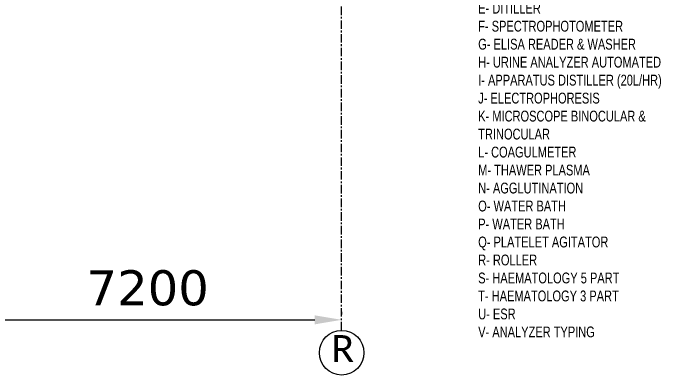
# Model space of a CAD drawing. Header units: millimetres. Extents: x 26027 to 581921, y 7230 to 233891.
# Drawn here: x 568849 to 580876, y 119458 to 126169 of the extents above; entities that cross this region are included whole.
import ezdxf

# ---------------------------------------------------------------- set-up
doc = ezdxf.new("R2010")
doc.units = ezdxf.units.MM
doc.header["$LTSCALE"] = 5
doc.linetypes.add('CENTER', pattern=[50.8, 31.75, -6.35, 6.35, -6.35])
doc.layers.add('axes', color=9, linetype='Continuous')
for name, color, linetype, lineweight in [('AxisBalloons_2', 7, 'Continuous', 0), ('Dims', 6, 'Continuous', 5), ('Medical Equipment and Furniture', 163, 'Continuous', 0), ('Text', 9, 'Continuous', 5)]:
    doc.layers.add(name, color=color, linetype=linetype, lineweight=lineweight)
doc.styles.add('Dimension', font='verdana.ttf')
doc.styles.get("Standard").update_dxf_attribs({"font": 'calibri.ttf'})
doc.styles.add('X3G_ENTITY_2587EA', font='swisscl.ttf', dxfattribs={"height": 200})
doc.dimstyles.new('D500', dxfattribs={"dimtxt": 650, "dimasz": 500, "dimexe": 150, "dimexo": 100, "dimgap": 250, "dimtad": 1, "dimdec": 0, "dimtxsty": 'Dimension', "dimcen": 100, "dimdle": 150, "dimclrd": 250, "dimclre": 250, "dimclrt": 7, "dimadec": 0, "dimazin": 0, "dimtfac": 1, "dimtdec": 0, "dimtmove": 0, "dimatfit": 3, "dimfxl": 1, "dimlwd": 5, "dimlwe": 5, "dimarcsym": 0})

# ---------------------------------------------------------------- blocks, each defined once
blk = doc.blocks.new('*D266')
at = {"layer": 'DEFPOINTS', "color": 0, "transparency": 16777216}
for p in [(567749, 120481), (574949, 120481), (574949, 120481)]:
    blk.add_point(p, dxfattribs=at)
at = {"layer": 'Dims', "color": 250, "linetype": 'Continuous', "lineweight": 5, "transparency": 16777216}
for p, q in [((567749, 120581), (567749, 120631)), ((574949, 120581), (574949, 120631)), ((568249, 120481), (574449, 120481))]:
    blk.add_line(p, q, dxfattribs=at)
at = {"layer": 'Dims', "color": 250, "transparency": 16777216}
for points in [[(568249, 120564), (568249, 120397), (567749, 120481)], [(574449, 120564), (574449, 120397), (574949, 120481)]]:
    blk.add_solid(points, dxfattribs=at)
at = {"layer": 'Dims', "color": 7, "lineweight": 0, "transparency": 16777216, "insert": (571349, 121069), "char_height": 650, "attachment_point": 5, "style": 'Dimension'}
blk.add_mtext('7200', dxfattribs=at)

msp = doc.modelspace()

# ---------------------------------------------------------------- linework, layer by layer
at = {"layer": 'axes', "linetype": 'CENTER', "lineweight": 0}
msp.add_line((574948.8, 120285.6, 0), (574948.8, 146390.3, 0), dxfattribs=at)
msp.add_line((574948.8, 120285.6, 0), (574948.8, 146390.3, 0), dxfattribs=at)
at = {"layer": 'AxisBalloons_2', "color": 1}
msp.add_circle((574948.8, 119871.7, 0), 413.9, dxfattribs=at)

# ---------------------------------------------------------------- texts
at = {"layer": 'Medical Equipment and Furniture', "insert": (579270.2, 127691.4, -4.7), "char_height": 200, "width": 3575.279, "attachment_point": 2, "style": 'X3G_ENTITY_2587EA'}
msp.add_mtext('\\pxql;A- ANALYZER BLOOD GAS\\PB- ELECTROLYTE ANALYZER\\PC- DEIONIZER\\PD- DILUTE/DISPENSER\\PE- DITILLER\\PF- SPECTROPHOTOMETER\\PG- ELISA READER & WASHER\\PH- URINE ANALYZER AUTOMATED\\PI- APPARATUS DISTILLER (20L/HR)\\PJ- ELECTROPHORESIS\\PK- MICROSCOPE BINOCULAR & TRINOCULAR\\PL- COAGULMETER\\PM- THAWER PLASMA\\PN- AGGLUTINATION\\PO- WATER BATH\\PP- WATER BATH\\PQ- PLATELET AGITATOR\\PR- ROLLER\\PS- HAEMATOLOGY 5 PART\\PT- HAEMATOLOGY 3 PART\\PU- ESR\\PV- ANALYZER TYPING', dxfattribs=at)
at = {"layer": 'Text', "insert": (574758.1, 120197.3, 0), "char_height": 500, "attachment_point": 1}
msp.add_mtext_dynamic_manual_height_columns('R', width=500, gutter_width=1, heights=[0], dxfattribs=at)

# ---------------------------------------------------------------- dimensions: what is measured, and where the dimension line sits
at = {"layer": 'Dims', "lineweight": 0}
dim = msp.add_linear_dim(base=(574948.8, 120480.8, 0), p1=(567748.8, 120480.8, 0), p2=(574948.8, 120480.8, 0), dimstyle='D500', dxfattribs=at)
dim.commit()
dim.dimension.update_dxf_attribs({"geometry": '*D266', "text_midpoint": (571348.8, 121069.3, 0)})

doc.saveas('drawing.dxf')
